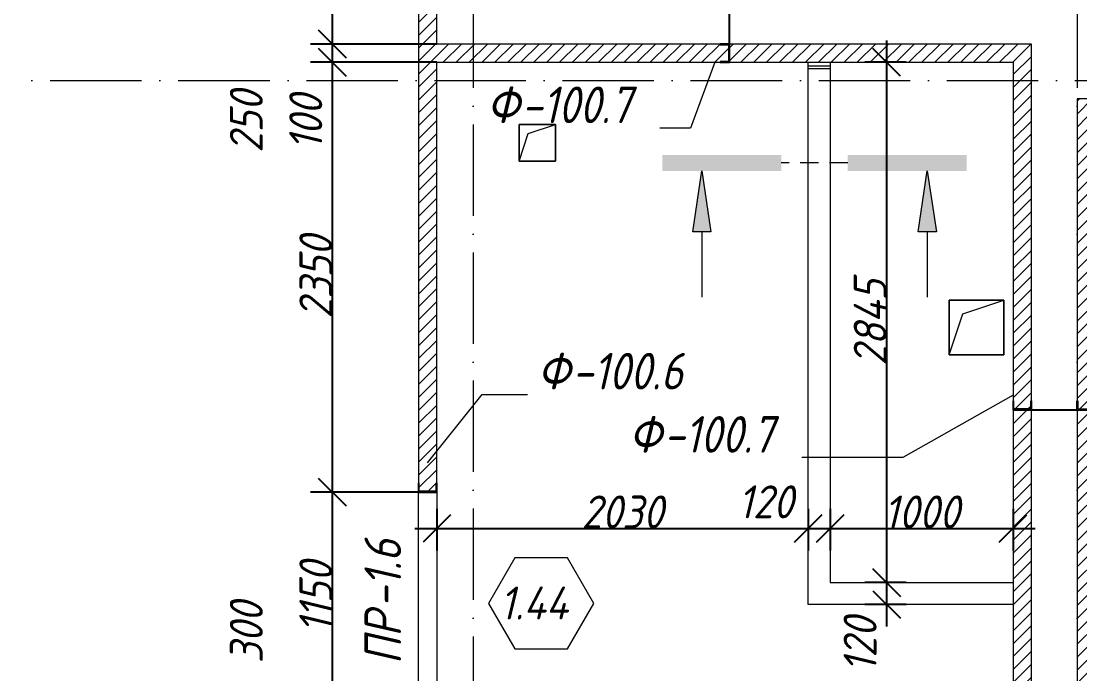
# Model space of a CAD drawing. Header units: millimetres. Extents: x -356862 to 418287, y 0 to 839748.
# Drawn here: x -138522 to -132736, y 623504 to 627073 of the extents above; entities that cross this region are included whole.
import ezdxf

# ---------------------------------------------------------------- set-up
doc = ezdxf.new("R2010")
doc.units = ezdxf.units.MM
doc.linetypes.add('200_ШТРИХ_ш1п0_6_', pattern=[160, 100, -60])
doc.linetypes.add('50_200_ШТРИХ_1Т_ш5_п1_п1_', pattern=[700, 500, -100, 0, -100])
for name, color, linetype, lineweight in [('A-____-____-DIMS', 7, 'Continuous', 9), ('A-____-NOTE-TEXT', 7, 'Continuous', 9), ('A-____-NOTE-TEXT-1', 7, 'Continuous', 5), ('A-DOOR-____-IDEN', 7, 'Continuous', 9), ('A-FLOR-____-OTLN', 7, 'Continuous', 9), ('A-GENM-____-IDEN', 7, 'Continuous', 9), ('A-GENM-____-MCUT', 7, 'Continuous', 25), ('A-GENM-____-OTLN', 7, 'Continuous', 9), ('A-GENM-____-OTLN-1', 7, 'Continuous', 25), ('A-WALL-FNSH-MCUT-1', 7, 'Continuous', 9), ('S-GRID-____-OTLN-1', 7, '50_200_ШТРИХ_1Т_ш5_п1_п1_', 9)]:
    doc.layers.add(name, color=color, linetype=linetype, lineweight=lineweight)
for name, color, linetype, lineweight, true_color in [('A-DETL-GENF-OTLN-10', 7, '200_ШТРИХ_ш1п0_6_', 9, 0x000000), ('A-DETL-GENF-OTLN-9', 7, 'Continuous', 9, 0x000000), ('A-WALL-____-OTLN-1', 7, 'Continuous', 9, 0x800000), ('A-WALL-____-PATT-4', 9, 'Continuous', 9, 0x808080), ('I-WALL-____-OTLN-2', 7, 'Continuous', 9, 0x000000)]:
    doc.layers.add(name, color=color, linetype=linetype, lineweight=lineweight, true_color=true_color)
doc.styles.add('ISOCPEUR_I_10', font='isocpeui.ttf', dxfattribs={"width": 0.9, "height": 180})
doc.styles.add('ISOCPEUR_I_14', font='isocpeui.ttf', dxfattribs={"width": 0.9, "height": 180})
doc.styles.add('ISOCPEUR_I_2', font='isocpeui.ttf', dxfattribs={"width": 0.85, "height": 2.3})
doc.dimstyles.new('ISO-1_8_0_9К_СРЕДНИЙ_Кладочные_5', dxfattribs={"dimscale": 304.8, "dimtxt": 179.276612, "dimasz": 0.492126, "dimexe": 0.393701, "dimexo": 0, "dimgap": 0, "dimtad": 1, "dimdec": 3, "dimrnd": 0.001, "dimdsep": 46, "dimtxsty": 'ISOCPEUR_I_10', "dimblk1": 'OBLIQUE', "dimblk2": 'OBLIQUE', "dimsah": 1, "dimcen": 0.09, "dimdle": 0.393701, "dimazin": 0, "dimtfac": 1, "dimtdec": 4, "dimtix": 1, "dimtmove": 2, "dimatfit": 3, "dimfxl": 1, "dimtvp": 1, "dimtolj": 1, "dimtzin": 0, "dimarcsym": 2})
doc.dimstyles.new('ISO-1_8_0_9К_СРЕДНИЙ_Кладочные_8', dxfattribs={"dimscale": 304.8, "dimtxt": 179.276612, "dimasz": 0.492126, "dimexe": 0.393701, "dimexo": 0, "dimgap": 0, "dimtad": 1, "dimdec": 3, "dimrnd": 0.001, "dimdsep": 46, "dimtxsty": 'ISOCPEUR_I_14', "dimblk1": 'OBLIQUE', "dimblk2": 'OBLIQUE', "dimsah": 1, "dimcen": 0.09, "dimdle": 0.393701, "dimazin": 0, "dimtfac": 1, "dimtdec": 4, "dimtix": 1, "dimtmove": 0, "dimatfit": 3, "dimfxl": 1, "dimtvp": 1, "dimtolj": 1, "dimtzin": 0, "dimarcsym": 2})
pattern_1 = [(45, (-175000.736, 544716.51), (-35.35534, 35.35534), [])]

# ---------------------------------------------------------------- blocks, each defined once
blk = doc.blocks.new('154_Фахверк_СКБ_Швеллер - Тип_100_4830-28143655-АР1_Кладочный план 1 этажа в осях 1-64_Ю-ЯЯ')
at = {"layer": 'A-GENM-____-MCUT'}
for p, q in [((175, 50), (125, 50)), ((125, 50), (125, -50)), ((128, 47), (175, 47)), ((128, -47), (128, 47)), ((175, 47), (175, 50)), ((125, -50), (175, -50)), ((175, -47), (128, -47)), ((175, -50), (175, -47))]:
    blk.add_line(p, q, dxfattribs=at)
blk = doc.blocks.new('154_Фахверк_СКБ_Швеллер - Тип_100_4420-28145345-АР1_Кладочный план 1 этажа в осях 1-64_Ю-ЯЯ')
at = {"layer": 'A-GENM-____-MCUT'}
for p, q in [((125, 50), (175, 50)), ((125, -50), (125, 50)), ((128, 47), (128, -47)), ((175, 47), (128, 47)), ((175, 50), (175, 47)), ((175, -50), (125, -50)), ((128, -47), (175, -47)), ((175, -47), (175, -50))]:
    blk.add_line(p, q, dxfattribs=at)
blk = doc.blocks.new('154_Фахверк_СКБ_Швеллер - Тип_100_4420-28145583-АР1_Кладочный план 1 этажа в осях 1-64_Ю-ЯЯ')
at = {"layer": 'A-GENM-____-MCUT'}
for p, q in [((175, 50), (125, 50)), ((125, 50), (125, -50)), ((128, 47), (175, 47)), ((128, -47), (128, 47)), ((175, 47), (175, 50)), ((125, -50), (175, -50)), ((175, -47), (128, -47)), ((175, -50), (175, -47))]:
    blk.add_line(p, q, dxfattribs=at)
blk = doc.blocks.new('AR_Отверстие прямоугольное _в плите_ - AR_Отверстие прямоугольное _в плите_-30459597-АР1_Кладочный план 1 этажа в осях 1-64_Ю-ЯЯ')
at = {"layer": 'A-GENM-____-OTLN'}
for p, q in [((100, 100), (-100, 100)), ((-100, 100), (-100, -100)), ((-50, 50), (100, 100)), ((100, -100), (100, 100)), ((-100, -100), (-50, 50)), ((-100, -100), (100, -100))]:
    blk.add_line(p, q, dxfattribs=at)
blk = doc.blocks.new('AR_Отверстие прямоугольное _в плите_ - AR_Отверстие прямоугольное _в плите_-30459689-АР1_Кладочный план 1 этажа в осях 1-64_Ю-ЯЯ')
at = {"layer": 'A-GENM-____-OTLN'}
for p, q in [((150, 150), (-150, 150)), ((-150, 150), (-150, -150)), ((-75, 75), (150, 150)), ((150, -150), (150, 150)), ((-150, -150), (-75, 75)), ((-150, -150), (150, -150))]:
    blk.add_line(p, q, dxfattribs=at)
blk = doc.blocks.new('DET_L_Имитация разреза_ISO2-5 - Верх-28123818-АР1_Кладочный план 1 этажа в осях 1-64_Ю-ЯЯ')
at = {"layer": 'A-DETL-GENF-OTLN-10'}
blk.add_line((143.1, 0), (506.9, 0), dxfattribs=at)
blk = doc.blocks.new('Марка проема - марка проема-27336095-АР1_Кладочный план 1 этажа в осях 1-64_Ю-ЯЯ')
at = {"layer": 'A-DOOR-____-IDEN'}
for p, q in [((-1.439, 0.159), (-2.877, -2.333)), ((1.439, 0.159), (-1.439, 0.159)), ((2.877, -2.333), (1.439, 0.159)), ((-2.877, -2.333), (-1.439, -4.825)), ((1.439, -4.825), (2.877, -2.333)), ((-1.439, -4.825), (1.439, -4.825))]:
    blk.add_line(p, q, dxfattribs=at)
blk = doc.blocks.new('_Oblique')
at = {"color": 0, "linetype": 'ByBlock', "lineweight": -2}
blk.add_line((-0.5, -0.5), (0.5, 0.5), dxfattribs=at)
blk = doc.blocks.new('*D12857')
at = {"layer": 'A-____-____-DIMS', "color": 0, "lineweight": -2, "transparency": 16777216}
for p, q in [((-136821.4, 627317.6), (-136821.4, 626827.6)), ((-136250.7, 627197.6), (-136941.4, 627197.6)), ((-136250.7, 626947.6), (-136941.4, 626947.6))]:
    blk.add_line(p, q, dxfattribs=at)
at = {"layer": 'Defpoints', "color": 0, "transparency": 16777216}
for p in [(-136250.7, 627197.6), (-136821.4, 626947.6), (-136250.7, 626947.6)]:
    blk.add_point(p, dxfattribs=at)
at = {"layer": 'A-____-____-DIMS', "color": 0, "lineweight": -2, "transparency": 16777216, "xscale": 150, "yscale": 150, "zscale": 150}
for p, rotation in [((-136821.4, 627197.6), 90), ((-136821.4, 626947.6), 270)]:
    blk.add_blockref('_Oblique', p, dxfattribs=dict(at, rotation=rotation))
at = {"layer": 'A-____-____-DIMS', "color": 0, "transparency": 16777216, "insert": (-137381.5, 626352.9), "char_height": 180, "width": 409.578, "attachment_point": 1, "rotation": 90, "line_spacing_factor": 1.149209, "style": 'ISOCPEUR_I_10'}
blk.add_mtext('\\A1;250', dxfattribs=at)
blk = doc.blocks.new('*D12858')
at = {"layer": 'A-____-____-DIMS', "color": 0, "lineweight": -2, "transparency": 16777216}
for p, q in [((-136821.4, 627067.6), (-136821.4, 626727.6)), ((-136250.7, 626947.6), (-136941.4, 626947.6)), ((-136250.7, 626847.6), (-136941.4, 626847.6))]:
    blk.add_line(p, q, dxfattribs=at)
at = {"layer": 'Defpoints', "color": 0, "transparency": 16777216}
for p in [(-136250.7, 626947.6), (-136821.4, 626847.6), (-136250.7, 626847.6)]:
    blk.add_point(p, dxfattribs=at)
at = {"layer": 'A-____-____-DIMS', "color": 0, "lineweight": -2, "transparency": 16777216, "xscale": 150, "yscale": 150, "zscale": 150}
for p, rotation in [((-136821.4, 626947.6), 90), ((-136821.4, 626847.6), 270)]:
    blk.add_blockref('_Oblique', p, dxfattribs=dict(at, rotation=rotation))
at = {"layer": 'A-____-____-DIMS', "color": 0, "transparency": 16777216, "insert": (-137056.5, 626367.4), "char_height": 180, "width": 368.207, "attachment_point": 1, "rotation": 90, "line_spacing_factor": 1.149209, "style": 'ISOCPEUR_I_10'}
blk.add_mtext('\\A1;100', dxfattribs=at)
blk = doc.blocks.new('*D12859')
at = {"layer": 'A-____-____-DIMS', "color": 0, "lineweight": -2, "transparency": 16777216}
for p, q in [((-136821.4, 626967.6), (-136821.4, 624377.6)), ((-136250.7, 626847.6), (-136941.4, 626847.6)), ((-136351.2, 624497.6), (-136941.4, 624497.6))]:
    blk.add_line(p, q, dxfattribs=at)
at = {"layer": 'Defpoints', "color": 0, "transparency": 16777216}
for p in [(-136250.7, 626847.6), (-136821.4, 624497.6), (-136351.2, 624497.6)]:
    blk.add_point(p, dxfattribs=at)
at = {"layer": 'A-____-____-DIMS', "color": 0, "lineweight": -2, "transparency": 16777216, "xscale": 150, "yscale": 150, "zscale": 150}
for p, rotation in [((-136821.4, 626847.6), 90), ((-136821.4, 624497.6), 270)]:
    blk.add_blockref('_Oblique', p, dxfattribs=dict(at, rotation=rotation))
at = {"layer": 'A-____-____-DIMS', "color": 0, "transparency": 16777216, "insert": (-136911.4, 625672.6), "char_height": 180, "width": 546.104, "attachment_point": 5, "rotation": 90, "style": 'ISOCPEUR_I_14'}
blk.add_mtext('\\A1;2350', dxfattribs=at)
blk = doc.blocks.new('*D12860')
at = {"layer": 'A-____-____-DIMS', "color": 0, "lineweight": -2, "transparency": 16777216}
for p, q in [((-136821.4, 624617.6), (-136821.4, 623227.6)), ((-136351.2, 624497.6), (-136941.4, 624497.6)), ((-136400.7, 623347.6), (-136941.4, 623347.6))]:
    blk.add_line(p, q, dxfattribs=at)
at = {"layer": 'Defpoints', "color": 0, "transparency": 16777216}
for p in [(-136351.2, 624497.6), (-136821.4, 623347.6), (-136400.7, 623347.6)]:
    blk.add_point(p, dxfattribs=at)
at = {"layer": 'A-____-____-DIMS', "color": 0, "lineweight": -2, "transparency": 16777216, "xscale": 150, "yscale": 150, "zscale": 150}
for p, rotation in [((-136821.4, 624497.6), 90), ((-136821.4, 623347.6), 270)]:
    blk.add_blockref('_Oblique', p, dxfattribs=dict(at, rotation=rotation))
at = {"layer": 'A-____-____-DIMS', "color": 0, "transparency": 16777216, "insert": (-136911.4, 623922.6), "char_height": 180, "width": 463.361, "attachment_point": 5, "rotation": 90, "style": 'ISOCPEUR_I_14'}
blk.add_mtext('\\A1;1150', dxfattribs=at)
blk = doc.blocks.new('*D12861')
at = {"layer": 'A-____-____-DIMS', "color": 0, "lineweight": -2, "transparency": 16777216}
for p, q in [((-136821.4, 623467.6), (-136821.4, 622927.6)), ((-136400.7, 623347.6), (-136941.4, 623347.6)), ((-136350.7, 623047.6), (-136941.4, 623047.6))]:
    blk.add_line(p, q, dxfattribs=at)
at = {"layer": 'Defpoints', "color": 0, "transparency": 16777216}
for p in [(-136400.7, 623347.6), (-136821.4, 623047.6), (-136350.7, 623047.6)]:
    blk.add_point(p, dxfattribs=at)
at = {"layer": 'A-____-____-DIMS', "color": 0, "lineweight": -2, "transparency": 16777216, "xscale": 150, "yscale": 150, "zscale": 150}
for p, rotation in [((-136821.4, 623347.6), 90), ((-136821.4, 623047.6), 270)]:
    blk.add_blockref('_Oblique', p, dxfattribs=dict(at, rotation=rotation))
at = {"layer": 'A-____-____-DIMS', "color": 0, "transparency": 16777216, "insert": (-137381.5, 623561.9), "char_height": 180, "width": 409.578, "attachment_point": 1, "rotation": 90, "line_spacing_factor": 1.149209, "style": 'ISOCPEUR_I_10'}
blk.add_mtext('\\A1;300', dxfattribs=at)
blk = doc.blocks.new('*D12870')
at = {"layer": 'A-____-____-DIMS', "color": 0, "lineweight": -2, "transparency": 16777216}
for p, q in [((-136250.7, 627672.2), (-136250.7, 627446.2)), ((-134650.7, 626886), (-134650.7, 627686.2)), ((-136370.7, 627566.2), (-134530.7, 627566.2))]:
    blk.add_line(p, q, dxfattribs=at)
at = {"layer": 'Defpoints', "color": 0, "transparency": 16777216}
for p in [(-136250.7, 627672.2), (-134650.7, 627566.2), (-134650.7, 626886)]:
    blk.add_point(p, dxfattribs=at)
at = {"layer": 'A-____-____-DIMS', "color": 0, "lineweight": -2, "transparency": 16777216, "xscale": 150, "yscale": 150, "zscale": 150, "rotation": 180}
blk.add_blockref('_Oblique', (-136250.7, 627566.2), dxfattribs=at)
at = {"layer": 'A-____-____-DIMS', "color": 0, "lineweight": -2, "transparency": 16777216, "xscale": 150, "yscale": 150, "zscale": 150}
blk.add_blockref('_Oblique', (-134650.7, 627566.2), dxfattribs=at)
at = {"layer": 'A-____-____-DIMS', "color": 0, "transparency": 16777216, "insert": (-135450.7, 627656.2), "char_height": 180, "width": 504.733, "attachment_point": 5, "style": 'ISOCPEUR_I_14'}
blk.add_mtext('\\A1;1600', dxfattribs=at)
blk = doc.blocks.new('*D12871')
at = {"layer": 'A-____-____-DIMS', "color": 0, "lineweight": -2, "transparency": 16777216}
for p, q in [((-134650.7, 626886), (-134650.7, 627686.2)), ((-133100.7, 627672.2), (-133100.7, 627446.2)), ((-134770.7, 627566.2), (-132980.7, 627566.2))]:
    blk.add_line(p, q, dxfattribs=at)
at = {"layer": 'Defpoints', "color": 0, "transparency": 16777216}
for p in [(-133100.7, 627672.2), (-133100.7, 627566.2), (-134650.7, 626886)]:
    blk.add_point(p, dxfattribs=at)
at = {"layer": 'A-____-____-DIMS', "color": 0, "lineweight": -2, "transparency": 16777216, "xscale": 150, "yscale": 150, "zscale": 150, "rotation": 180}
blk.add_blockref('_Oblique', (-134650.7, 627566.2), dxfattribs=at)
at = {"layer": 'A-____-____-DIMS', "color": 0, "lineweight": -2, "transparency": 16777216, "xscale": 150, "yscale": 150, "zscale": 150}
blk.add_blockref('_Oblique', (-133100.7, 627566.2), dxfattribs=at)
at = {"layer": 'A-____-____-DIMS', "color": 0, "transparency": 16777216, "insert": (-133875.7, 627656.2), "char_height": 180, "width": 504.733, "attachment_point": 5, "style": 'ISOCPEUR_I_14'}
blk.add_mtext('\\A1;1550', dxfattribs=at)
blk = doc.blocks.new('*D13097')
at = {"layer": 'A-____-____-DIMS', "color": 0, "lineweight": -2, "transparency": 16777216}
for p, q in [((-136250.7, 624405.3), (-136250.7, 624179.2)), ((-134220.7, 624405.3), (-134220.7, 624179.2)), ((-136370.7, 624299.2), (-134100.7, 624299.2))]:
    blk.add_line(p, q, dxfattribs=at)
at = {"layer": 'Defpoints', "color": 0, "transparency": 16777216}
for p in [(-136250.7, 624405.3), (-134220.7, 624405.3), (-134220.7, 624299.2)]:
    blk.add_point(p, dxfattribs=at)
at = {"layer": 'A-____-____-DIMS', "color": 0, "lineweight": -2, "transparency": 16777216, "xscale": 150, "yscale": 150, "zscale": 150, "rotation": 180}
blk.add_blockref('_Oblique', (-136250.7, 624299.2), dxfattribs=at)
at = {"layer": 'A-____-____-DIMS', "color": 0, "lineweight": -2, "transparency": 16777216, "xscale": 150, "yscale": 150, "zscale": 150}
blk.add_blockref('_Oblique', (-134220.7, 624299.2), dxfattribs=at)
at = {"layer": 'A-____-____-DIMS', "color": 0, "transparency": 16777216, "insert": (-135235.7, 624389.2), "char_height": 180, "width": 546.104, "attachment_point": 5, "style": 'ISOCPEUR_I_14'}
blk.add_mtext('\\A1;2030', dxfattribs=at)
blk = doc.blocks.new('*D13098')
at = {"layer": 'A-____-____-DIMS', "color": 0, "lineweight": -2, "transparency": 16777216}
for p, q in [((-134220.7, 624405.3), (-134220.7, 624179.2)), ((-134100.7, 624405.3), (-134100.7, 624179.2)), ((-134340.7, 624299.2), (-133980.7, 624299.2))]:
    blk.add_line(p, q, dxfattribs=at)
at = {"layer": 'Defpoints', "color": 0, "transparency": 16777216}
for p in [(-134220.7, 624405.3), (-134100.7, 624405.3), (-134100.7, 624299.2)]:
    blk.add_point(p, dxfattribs=at)
at = {"layer": 'A-____-____-DIMS', "color": 0, "lineweight": -2, "transparency": 16777216, "xscale": 150, "yscale": 150, "zscale": 150, "rotation": 180}
blk.add_blockref('_Oblique', (-134220.7, 624299.2), dxfattribs=at)
at = {"layer": 'A-____-____-DIMS', "color": 0, "lineweight": -2, "transparency": 16777216, "xscale": 150, "yscale": 150, "zscale": 150}
blk.add_blockref('_Oblique', (-134100.7, 624299.2), dxfattribs=at)
at = {"layer": 'A-____-____-DIMS', "color": 0, "transparency": 16777216, "insert": (-134604.1, 624534.4), "char_height": 180, "width": 368.207, "attachment_point": 1, "line_spacing_factor": 1.149209, "style": 'ISOCPEUR_I_10'}
blk.add_mtext('\\A1;120', dxfattribs=at)
blk = doc.blocks.new('*D13099')
at = {"layer": 'A-____-____-DIMS', "color": 0, "lineweight": -2, "transparency": 16777216}
for p, q in [((-134100.7, 624405.3), (-134100.7, 624179.2)), ((-133100.7, 624405.3), (-133100.7, 624179.2)), ((-134220.7, 624299.2), (-132980.7, 624299.2))]:
    blk.add_line(p, q, dxfattribs=at)
at = {"layer": 'Defpoints', "color": 0, "transparency": 16777216}
for p in [(-134100.7, 624405.3), (-133100.7, 624405.3), (-133100.7, 624299.2)]:
    blk.add_point(p, dxfattribs=at)
at = {"layer": 'A-____-____-DIMS', "color": 0, "lineweight": -2, "transparency": 16777216, "xscale": 150, "yscale": 150, "zscale": 150, "rotation": 180}
blk.add_blockref('_Oblique', (-134100.7, 624299.2), dxfattribs=at)
at = {"layer": 'A-____-____-DIMS', "color": 0, "lineweight": -2, "transparency": 16777216, "xscale": 150, "yscale": 150, "zscale": 150}
blk.add_blockref('_Oblique', (-133100.7, 624299.2), dxfattribs=at)
at = {"layer": 'A-____-____-DIMS', "color": 0, "transparency": 16777216, "insert": (-133600.7, 624389.2), "char_height": 180, "width": 504.733, "attachment_point": 5, "style": 'ISOCPEUR_I_14'}
blk.add_mtext('\\A1;1000', dxfattribs=at)
blk = doc.blocks.new('*D13100')
at = {"layer": 'A-____-____-DIMS', "color": 0, "lineweight": -2, "transparency": 16777216}
for p, q in [((-133791.5, 626967.6), (-133791.5, 623882.6)), ((-133685.5, 626847.6), (-133911.5, 626847.6)), ((-133685.5, 624002.6), (-133911.5, 624002.6))]:
    blk.add_line(p, q, dxfattribs=at)
at = {"layer": 'Defpoints', "color": 0, "transparency": 16777216}
for p in [(-133685.5, 626847.6), (-133791.5, 624002.6), (-133685.5, 624002.6)]:
    blk.add_point(p, dxfattribs=at)
at = {"layer": 'A-____-____-DIMS', "color": 0, "lineweight": -2, "transparency": 16777216, "xscale": 150, "yscale": 150, "zscale": 150}
for p, rotation in [((-133791.5, 626847.6), 90), ((-133791.5, 624002.6), 270)]:
    blk.add_blockref('_Oblique', p, dxfattribs=dict(at, rotation=rotation))
at = {"layer": 'A-____-____-DIMS', "color": 0, "transparency": 16777216, "insert": (-133881.5, 625425.1), "char_height": 180, "width": 562.653, "attachment_point": 5, "rotation": 90, "style": 'ISOCPEUR_I_14'}
blk.add_mtext('\\A1;2845', dxfattribs=at)
blk = doc.blocks.new('*D13101')
at = {"layer": 'A-____-____-DIMS', "color": 0, "lineweight": -2, "transparency": 16777216}
for p, q in [((-133791.5, 624122.6), (-133791.5, 623762.6)), ((-133685.5, 624002.6), (-133911.5, 624002.6)), ((-133685.5, 623882.6), (-133911.5, 623882.6))]:
    blk.add_line(p, q, dxfattribs=at)
at = {"layer": 'Defpoints', "color": 0, "transparency": 16777216}
for p in [(-133685.5, 624002.6), (-133791.5, 623882.6), (-133685.5, 623882.6)]:
    blk.add_point(p, dxfattribs=at)
at = {"layer": 'A-____-____-DIMS', "color": 0, "lineweight": -2, "transparency": 16777216, "xscale": 150, "yscale": 150, "zscale": 150}
for p, rotation in [((-133791.5, 624002.6), 90), ((-133791.5, 623882.6), 270)]:
    blk.add_blockref('_Oblique', p, dxfattribs=dict(at, rotation=rotation))
at = {"layer": 'A-____-____-DIMS', "color": 0, "transparency": 16777216, "insert": (-134026.7, 623512.3), "char_height": 180, "width": 368.207, "attachment_point": 1, "rotation": 90, "line_spacing_factor": 1.149209, "style": 'ISOCPEUR_I_10'}
blk.add_mtext('\\A1;120', dxfattribs=at)
blk = doc.blocks.new('*D13108')
at = {"layer": 'A-____-____-DIMS', "color": 0, "lineweight": -2, "transparency": 16777216}
for p, q in [((-132306.4, 622927.6), (-132306.4, 625067.6)), ((-133062.3, 624947.6), (-132186.4, 624947.6)), ((-132650.7, 623047.6), (-132186.4, 623047.6))]:
    blk.add_line(p, q, dxfattribs=at)
at = {"layer": 'Defpoints', "color": 0, "transparency": 16777216}
for p in [(-133062.3, 624947.6), (-132306.4, 624947.6), (-132650.7, 623047.6)]:
    blk.add_point(p, dxfattribs=at)
at = {"layer": 'A-____-____-DIMS', "color": 0, "lineweight": -2, "transparency": 16777216, "xscale": 150, "yscale": 150, "zscale": 150}
for p, rotation in [((-132306.4, 624947.6), 90), ((-132306.4, 623047.6), 270)]:
    blk.add_blockref('_Oblique', p, dxfattribs=dict(at, rotation=rotation))
at = {"layer": 'A-____-____-DIMS', "color": 0, "transparency": 16777216, "insert": (-132396.4, 623997.6), "char_height": 180, "width": 504.733, "attachment_point": 5, "rotation": 90, "style": 'ISOCPEUR_I_14'}
blk.add_mtext('\\A1;1900', dxfattribs=at)

msp = doc.modelspace()

# ---------------------------------------------------------------- hatches: boundary and pattern name
at = {"layer": 'A-____-NOTE-TEXT-1'}
for points in [[(-134851.794, 626254.1843), (-134367.6421, 626254.1843), (-134367.6421, 626340.9209), (-135017.6421, 626340.9209), (-135017.6421, 626254.1843)], [(-133353.8294, 626254.1843), (-133353.8294, 626340.9209), (-134003.8294, 626340.9209), (-134003.8294, 626254.1843), (-133519.6774, 626254.1843)], [(-134751.794, 625920.5429), (-134801.794, 626254.1843), (-134851.794, 625920.5429)], [(-133619.6774, 625920.5429), (-133519.6774, 625920.5429), (-133569.6774, 626254.1843), (-133583.98, 626158.7459)]]:
    msp.add_hatch(color=256, dxfattribs=at).paths.add_polyline_path(points, flags=0)
at = {"layer": 'A-WALL-____-PATT-4'}
h = msp.add_hatch(dxfattribs=at)
h.set_pattern_fill('FP_5', color=256, style=0, pattern_type=2)
h.set_pattern_definition(pattern_1)
h.paths.add_polyline_path([(-136343.1357, 623047.5526), (-136250.7357, 623047.5526), (-136250.7357, 623301.5526), (-136258.3357, 623301.5526), (-136258.3357, 623343.0526), (-136343.1357, 623343.0526), (-136343.1357, 623301.5526), (-136350.7357, 623301.5526), (-136350.7357, 623047.5526)], flags=0)
h.paths.add_polyline_path([(-136253.7357, 624500.5526), (-136253.7357, 624547.5526), (-136250.7357, 624547.5526), (-136250.7357, 628301.5526), (-136258.3357, 628301.5526), (-136258.3357, 628343.0526), (-136343.1357, 628343.0526), (-136343.1357, 628301.5526), (-136350.7357, 628301.5526), (-136350.7357, 624547.5526), (-136347.7357, 624547.5526), (-136347.7357, 624500.5526)], flags=0)
h.paths.add_polyline_path([(-136258.3357, 629502.0526), (-136258.3357, 629543.5526), (-136250.7357, 629543.5526), (-136250.7357, 629797.5526), (-136350.7357, 629797.5526), (-136350.7357, 629543.5526), (-136343.1357, 629543.5526), (-136343.1357, 629502.0526)], flags=0)
h = msp.add_hatch(dxfattribs=at)
h.set_pattern_fill('FP_5', color=256, style=0, pattern_type=2)
h.set_pattern_definition(pattern_1)
h.paths.add_polyline_path([(-134363.6002, 626847.5526), (-133100.7357, 626847.5526), (-133100.7357, 626947.5526), (-134650.7357, 626947.5526), (-134650.7357, 626847.5526)], flags=0)
h.paths.add_polyline_path([(-136250.7357, 626847.5526), (-134700.7357, 626847.5526), (-134700.7357, 626850.5526), (-134653.7357, 626850.5526), (-134653.7357, 626944.5526), (-134700.7357, 626944.5526), (-134700.7357, 626947.5526), (-136250.7357, 626947.5526)], flags=0)
h = msp.add_hatch(dxfattribs=at)
h.set_pattern_fill('FP_5', color=256, style=0, pattern_type=2)
h.set_pattern_definition(pattern_1)
h.paths.add_polyline_path([(-133000.7357, 623047.5526), (-133000.7357, 624947.5526), (-133100.7357, 624947.5526), (-133100.7357, 623047.5526)], flags=0)
h.paths.add_polyline_path([(-133050.8147, 624950.5526), (-133003.7357, 624950.5526), (-133003.7357, 624997.5526), (-133000.7357, 624997.5526), (-133000.7357, 626947.5526), (-133100.7357, 626947.5526), (-133100.7357, 624997.5526), (-133097.7357, 624997.5526), (-133097.7357, 624950.5526)], flags=0)
h = msp.add_hatch(dxfattribs=at)
h.set_pattern_fill('FP_5', color=256, style=0, pattern_type=2)
h.set_pattern_definition(pattern_1)
h.paths.add_polyline_path([(-132750.7357, 626547.5526), (-130650.7357, 626547.5526), (-130650.7357, 626647.5526), (-132750.7357, 626647.5526)], flags=0)
h.paths.add_polyline_path([(-130600.7357, 626547.5526), (-129100.7357, 626547.5526), (-129100.7357, 626647.5526), (-130600.7357, 626647.5526), (-130600.7357, 626644.5526), (-130647.7357, 626644.5526), (-130647.7357, 626550.5526), (-130600.7357, 626550.5526)], flags=0)
h = msp.add_hatch(dxfattribs=at)
h.set_pattern_fill('FP_5', color=256, style=0, pattern_type=2)
h.set_pattern_definition(pattern_1)
h.paths.add_polyline_path([(-132650.7357, 623047.5526), (-132650.7357, 624947.5526), (-132750.7357, 624947.5526), (-132750.7357, 623047.5526)], flags=0)
h.paths.add_polyline_path([(-132747.7357, 624950.5526), (-132653.7357, 624950.5526), (-132653.7357, 624997.5526), (-132650.7357, 624997.5526), (-132650.7357, 626547.5526), (-132750.7357, 626547.5526), (-132750.7357, 624997.5526), (-132747.7357, 624997.5526)], flags=0)

# ---------------------------------------------------------------- linework, layer by layer
at = {"layer": 'A-____-NOTE-TEXT'}
for p, q in [((-134851.794, 625920.5429), (-134801.794, 626254.1843)), ((-134801.794, 626254.1843), (-134751.794, 625920.5429)), ((-133619.6774, 625920.5429), (-133569.6774, 626254.1843)), ((-133569.6774, 626254.1843), (-133519.6774, 625920.5429)), ((-134751.794, 625920.5429), (-134851.794, 625920.5429)), ((-134801.794, 625920.5429), (-134801.794, 625564.2929)), ((-133519.6774, 625920.5429), (-133619.6774, 625920.5429)), ((-133569.6774, 625920.5429), (-133569.6774, 625564.2929))]:
    msp.add_line(p, q, dxfattribs=at)
at = {"layer": 'A-FLOR-____-OTLN'}
for p, q in [((-135800.7357, 626507.5526), (-135600.7357, 626507.5526)), ((-135800.7357, 626307.5526), (-135800.7357, 626507.5526)), ((-135600.7357, 626507.5526), (-135600.7357, 626307.5526)), ((-135600.7357, 626307.5526), (-135800.7357, 626307.5526)), ((-133450.7357, 625547.5526), (-133150.7357, 625547.5526)), ((-133450.7357, 625247.5526), (-133450.7357, 625547.5526)), ((-133150.7357, 625547.5526), (-133150.7357, 625247.5526)), ((-133150.7357, 625247.5526), (-133450.7357, 625247.5526))]:
    msp.add_line(p, q, dxfattribs=at)
at = {"layer": 'A-GENM-____-IDEN'}
for p, q in [((-134730.7357, 626847.5526), (-134863.2662, 626488.1289)), ((-134863.2662, 626488.1289), (-135031.6994, 626488.1289)), ((-136300.7357, 624657.5526), (-136002.8393, 625032.0054)), ((-136002.8393, 625032.0054), (-135754.9428, 625032.0054)), ((-133100.7357, 625027.5526), (-133702.8229, 624686.2028)), ((-133702.8229, 624686.2028), (-134254.494, 624686.2028))]:
    msp.add_line(p, q, dxfattribs=at)
at = {"layer": 'A-WALL-____-OTLN-1'}
for p, q in [((-134220.7357, 623882.5526), (-134220.7357, 626847.5526)), ((-134100.7357, 626847.5526), (-134100.7357, 624002.5526)), ((-134220.7357, 626827.5526), (-134100.7357, 626827.5526)), ((-134100.7357, 626812.5526), (-134220.7357, 626812.5526)), ((-134100.7357, 624002.5526), (-133100.7357, 624002.5526)), ((-133100.7357, 623882.5526), (-134220.7357, 623882.5526))]:
    msp.add_line(p, q, dxfattribs=at)
at = {"layer": 'A-WALL-FNSH-MCUT-1'}
for p, q in [((-136350.7357, 628301.5526), (-136350.7357, 624547.5526)), ((-136250.7357, 626947.5526), (-136250.7357, 627197.5526)), ((-134700.7357, 626947.5526), (-136250.7357, 626947.5526)), ((-133000.7357, 626947.5526), (-134650.7357, 626947.5526)), ((-133000.7357, 624997.5526), (-133000.7357, 626947.5526)), ((-136250.7357, 624547.5526), (-136250.7357, 626847.5526)), ((-136250.7357, 626847.5526), (-134700.7357, 626847.5526)), ((-134650.7357, 626847.5526), (-133100.7357, 626847.5526)), ((-133100.7357, 626847.5526), (-133100.7357, 624997.5526)), ((-130650.7357, 626647.5526), (-132750.7357, 626647.5526)), ((-132750.7357, 626647.5526), (-132750.7357, 624997.5526)), ((-133100.7357, 624947.5526), (-133100.7357, 623047.5526)), ((-133000.7357, 623047.5526), (-133000.7357, 624947.5526)), ((-132750.7357, 624947.5526), (-132750.7357, 623047.5526))]:
    msp.add_line(p, q, dxfattribs=at)
at = {"layer": 'I-WALL-____-OTLN-2'}
for p, q in [((-136350.7357, 623347.5526), (-136350.7357, 624497.5526)), ((-136250.7357, 624497.5526), (-136250.7357, 623347.5526))]:
    msp.add_line(p, q, dxfattribs=at)
at = {"layer": 'S-GRID-____-OTLN-1'}
for p, q in [((-136050.7357, 635609.362), (-136050.7357, 597608.0984)), ((-132750.7357, 635609.362), (-132750.7357, 611391.9943)), ((-179669.5059, 626747.5526), (-70926.3291, 626747.5526))]:
    msp.add_line(p, q, dxfattribs=at)

# ---------------------------------------------------------------- block references
at = {"layer": 'A-DETL-GENF-OTLN-9', "rotation": 180}
msp.add_blockref('DET_L_Имитация разреза_ISO2-5 - Верх-28123818-АР1_Кладочный план 1 этажа в осях 1-64_Ю-ЯЯ', (-133860.7357, 626297.5526), dxfattribs=at)
at = {"layer": 'A-DOOR-____-IDEN', "xscale": 99.99999999999993, "yscale": 99.99999999999993, "zscale": 99.99999999999993}
msp.add_blockref('Марка проема - марка проема-27336095-АР1_Кладочный план 1 этажа в осях 1-64_Ю-ЯЯ', (-135680.3481, 624122.5526), dxfattribs=at)
at = {"layer": 'A-GENM-____-OTLN'}
for name, p in [('AR_Отверстие прямоугольное _в плите_ - AR_Отверстие прямоугольное _в плите_-30459597-АР1_Кладочный план 1 этажа в осях 1-64_Ю-ЯЯ', (-135700.7357, 626407.5526)), ('AR_Отверстие прямоугольное _в плите_ - AR_Отверстие прямоугольное _в плите_-30459689-АР1_Кладочный план 1 этажа в осях 1-64_Ю-ЯЯ', (-133300.7357, 625397.5526))]:
    msp.add_blockref(name, p, dxfattribs=at)
at = {"layer": 'A-GENM-____-OTLN-1'}
for name, p, rotation in [('154_Фахверк_СКБ_Швеллер - Тип_100_4830-28143655-АР1_Кладочный план 1 этажа в осях 1-64_Ю-ЯЯ', (-134525.7357, 626897.5526), 180), ('154_Фахверк_СКБ_Швеллер - Тип_100_4830-28143655-АР1_Кладочный план 1 этажа в осях 1-64_Ю-ЯЯ', (-133050.7357, 624822.5526), 89.99999999999993), ('154_Фахверк_СКБ_Швеллер - Тип_100_4420-28145345-АР1_Кладочный план 1 этажа в осях 1-64_Ю-ЯЯ', (-132700.7357, 624822.5526), 89.99999999999993), ('154_Фахверк_СКБ_Швеллер - Тип_100_4420-28145583-АР1_Кладочный план 1 этажа в осях 1-64_Ю-ЯЯ', (-136300.7357, 624372.5526), 89.99999999999993)]:
    msp.add_blockref(name, p, dxfattribs=dict(at, rotation=rotation))

# ---------------------------------------------------------------- texts
at = {"layer": 'A-DOOR-____-IDEN', "char_height": 200, "attachment_point": 1, "rotation": 90, "style": 'ISOCPEUR_I_2'}
for s, insert, width in [('-1.6', (-136645.6417, 623865.5947), 505.063125), ('ПР', (-136645.6417, 623556.0322), 375.18975)]:
    msp.add_mtext(s, dxfattribs=dict(at, insert=insert, width=width))
at = {"layer": 'A-DOOR-____-IDEN', "insert": (-135905.5372, 623981.3721), "char_height": 180, "width": 497.847937, "attachment_point": 1, "style": 'ISOCPEUR_I_14'}
msp.add_mtext('1.44', dxfattribs=at)
at = {"layer": 'A-GENM-____-IDEN', "char_height": 200, "attachment_point": 1, "style": 'ISOCPEUR_I_2'}
for s, insert, width in [('\\fISOCPEUR|b0|i1|c204|p34|;\\W.9;Ф', (-135978.2561, 626715.245), 230.886), ('-100.7', (-135787.7561, 626715.245), 822.531375), ('\\fISOCPEUR|b0|i1|c204|p34|;\\W.9;Ф', (-135701.4995, 625259.1215), 230.886), ('-100.6', (-135510.9995, 625259.1215), 822.531375), ('\\fISOCPEUR|b0|i1|c204|p34|;\\W.9;Ф', (-135201.0506, 624913.3189), 230.886), ('-100.7', (-135010.5506, 624913.3189), 822.531375)]:
    msp.add_mtext(s, dxfattribs=dict(at, insert=insert, width=width))

# ---------------------------------------------------------------- dimensions: what is measured, and where the dimension line sits
at = {"layer": 'A-____-____-DIMS'}
for base, p1, p2, override, picture, middle in [((-134650.7357, 627566.1799), (-136250.7357, 627672.246), (-134650.7357, 626886.0218), {"dimpost": '<>', "dimfxl": 1782.736209}, '*D12870', (-135450.7357, 627656.1799)), ((-133100.7357, 627566.1799), (-134650.7357, 626886.0218), (-133100.7357, 627672.246), {"dimpost": '<>', "dimfxl": 1738.001263}, '*D12871', (-133875.7357, 627656.1799)), ((-134220.7357, 624299.2284), (-136250.7357, 624405.2944), (-134220.7357, 624405.2944), {"dimpost": '<>', "dimfxl": 2030}, '*D13097', (-135235.7357, 624389.2284)), ((-133100.7357, 624299.2284), (-134100.7357, 624405.2944), (-133100.7357, 624405.2944), {"dimpost": '<>', "dimfxl": 1000}, '*D13099', (-133600.7357, 624389.2284))]:
    dim = msp.add_linear_dim(base=base, p1=p1, p2=p2, dimstyle='ISO-1_8_0_9К_СРЕДНИЙ_Кладочные_8', override=override, dxfattribs=at)
    dim.commit()
    dim.dimension.update_dxf_attribs({"geometry": picture, "text_midpoint": middle})
for base, p1, p2, override, picture, middle in [((-136821.3805, 626947.5526), (-136250.7357, 627197.5526), (-136250.7357, 626947.5526), {"dimpost": '<>', "dimfxl": 250}, '*D12857', (-137261.5166, 626557.6775)), ((-136821.3805, 626847.5526), (-136250.7357, 626947.5526), (-136250.7357, 626847.5526), {"dimpost": '<>', "dimfxl": 100}, '*D12858', (-136936.5425, 626551.4899)), ((-133791.5162, 623882.5526), (-133685.4502, 624002.5526), (-133685.4502, 623882.5526), {"dimpost": '<>', "dimfxl": 120}, '*D13101', (-133906.6782, 623696.3797)), ((-136821.3805, 623047.5526), (-136400.7357, 623347.5526), (-136350.7357, 623047.5526), {"dimpost": '<>', "dimfxl": 304.138127}, '*D12861', (-137261.5166, 623766.7079))]:
    dim = msp.add_linear_dim(base=base, p1=p1, p2=p2, angle=90, dimstyle='ISO-1_8_0_9К_СРЕДНИЙ_Кладочные_5', override=override, dxfattribs=at)
    dim.commit()
    dim.dimension.update_dxf_attribs({"geometry": picture, "text_midpoint": middle, "dimtype": 160, "text_rotation": 90})
for base, p1, p2, override, picture, middle in [((-136821.3805, 624497.5526), (-136250.7357, 626847.5526), (-136351.2195, 624497.5526), {"dimpost": '<>', "dimfxl": 2352.147317}, '*D12859', (-136911.3805, 625672.5526)), ((-133791.5162, 624002.5526), (-133685.4502, 626847.5526), (-133685.4502, 624002.5526), {"dimpost": '<>', "dimfxl": 2845}, '*D13100', (-133881.5162, 625425.0526)), ((-132306.4456, 624947.5526), (-132650.7357, 623047.5526), (-133062.2665, 624947.5526), {"dimpost": '<>', "dimfxl": 1944.056984}, '*D13108', (-132396.4456, 623997.5526)), ((-136821.3805, 623347.5526), (-136351.2195, 624497.5526), (-136400.7357, 623347.5526), {"dimpost": '<>', "dimfxl": 1151.065529}, '*D12860', (-136911.3805, 623922.5526))]:
    dim = msp.add_linear_dim(base=base, p1=p1, p2=p2, angle=90, dimstyle='ISO-1_8_0_9К_СРЕДНИЙ_Кладочные_8', override=override, dxfattribs=at)
    dim.commit()
    dim.dimension.update_dxf_attribs({"geometry": picture, "text_midpoint": middle})
dim = msp.add_linear_dim(base=(-134100.7357, 624299.2284), p1=(-134220.7357, 624405.2944), p2=(-134100.7357, 624405.2944), dimstyle='ISO-1_8_0_9К_СРЕДНИЙ_Кладочные_5', override={"dimpost": '<>', "dimfxl": 120}, dxfattribs=at)
dim.commit()
dim.dimension.update_dxf_attribs({"geometry": '*D13098', "text_midpoint": (-134419.9615, 624414.3905), "dimtype": 160})

doc.saveas('drawing.dxf')
